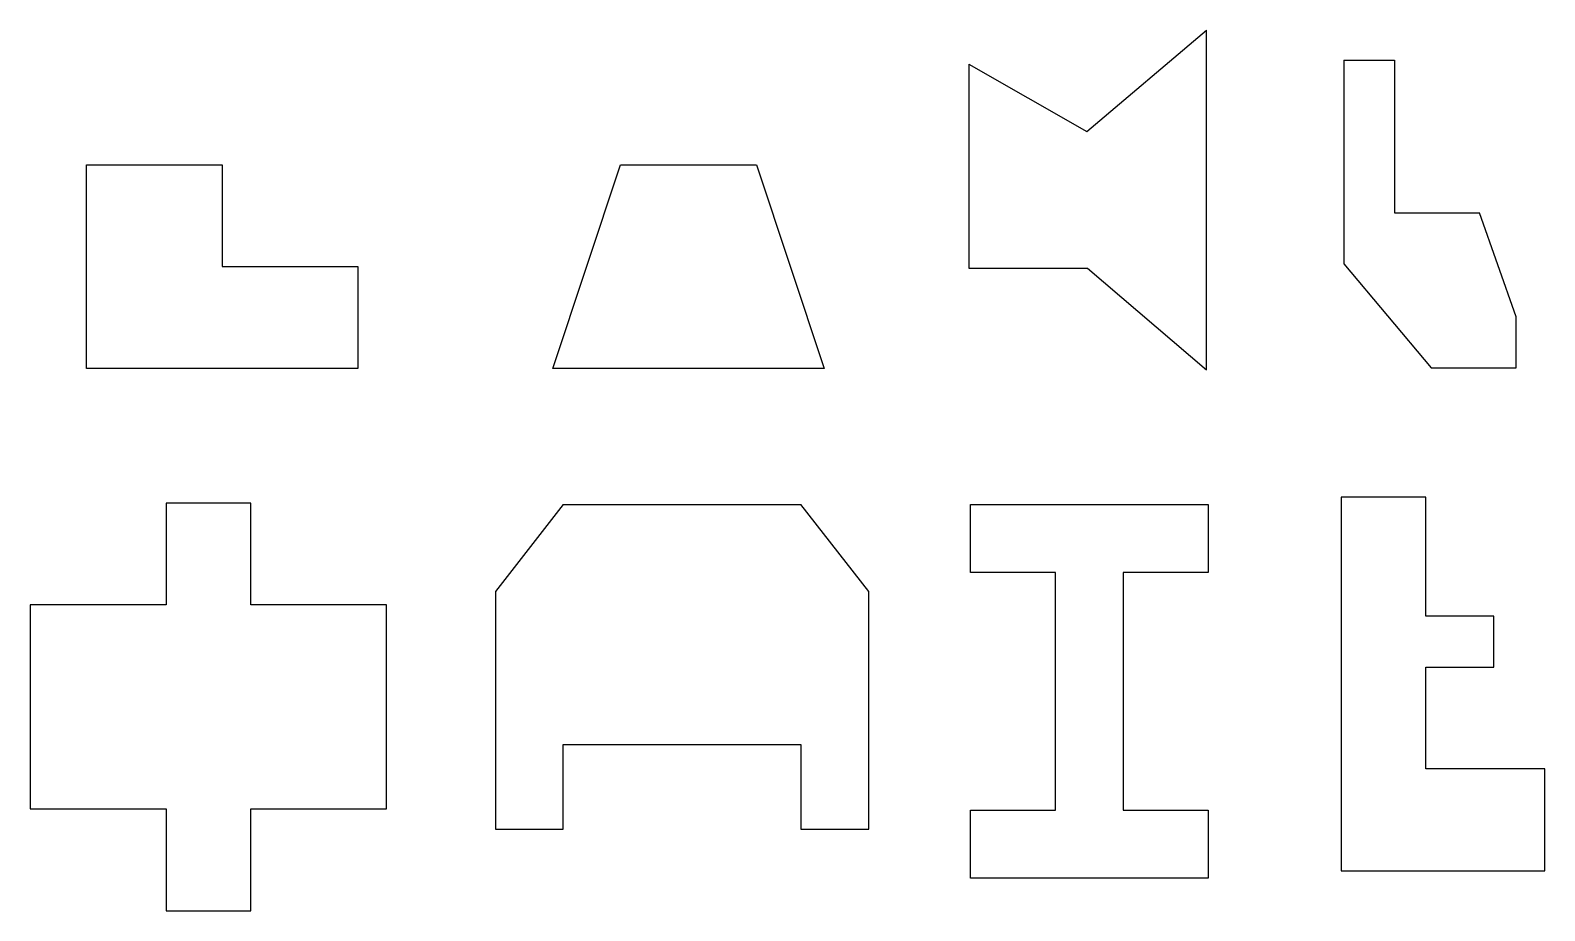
# Model space of a CAD drawing. Header units: millimetres. Extents: x 1443 to 1889, y 1780 to 2040.
import ezdxf

# ---------------------------------------------------------------- set-up
doc = ezdxf.new("R2010")
doc.units = ezdxf.units.MM

msp = doc.modelspace()

# ---------------------------------------------------------------- linework, layer by layer
for p, q in [((1754.29, 2009.74), (1789.54, 2039.56)), ((1789.54, 1939.56), (1789.54, 2039.56)), ((1830, 2030.81), (1845, 2030.81)), ((1830, 2030.81), (1830, 1970.81)), ((1845, 2030.81), (1845, 1985.81)), ((1719.54, 2029.56), (1719.54, 1969.56)), ((1719.54, 2029.56), (1754.29, 2009.74)), ((1459.54, 2000), (1499.54, 2000)), ((1459.54, 1940), (1459.54, 2000)), ((1499.54, 2000), (1499.54, 1970)), ((1596.96, 1940), (1616.96, 2000)), ((1616.96, 2000), (1656.96, 2000)), ((1656.96, 2000), (1676.96, 1940)), ((1845, 1985.81), (1870, 1985.81)), ((1880.84, 1955.23), (1870, 1985.81)), ((1499.54, 1970), (1539.54, 1970)), ((1539.54, 1970), (1539.54, 1940)), ((1719.54, 1969.56), (1754.54, 1969.56)), ((1754.54, 1969.56), (1789.54, 1939.56)), ((1830, 1970.81), (1855.79, 1940.23)), ((1880.79, 1940.23), (1880.84, 1955.23)), ((1539.54, 1940), (1459.54, 1940)), ((1676.96, 1940), (1596.96, 1940)), ((1855.79, 1940.23), (1880.79, 1940.23)), ((1829.22, 1902.11), (1829.22, 1792.11)), ((1854.22, 1902.11), (1829.22, 1902.11)), ((1854.22, 1867.11), (1854.22, 1902.11)), ((1508.02, 1900.37), (1483.02, 1900.37)), ((1483.02, 1900.37), (1483.02, 1870.37)), ((1508.02, 1870.37), (1508.02, 1900.37)), ((1600, 1900), (1580.06, 1874.34)), ((1600, 1900), (1670, 1900)), ((1690.06, 1874.34), (1670, 1900)), ((1720.04, 1899.98), (1790.04, 1899.98)), ((1720.04, 1879.98), (1720.04, 1899.98)), ((1790.04, 1899.98), (1790.04, 1879.98)), ((1745.04, 1879.98), (1720.04, 1879.98)), ((1745.04, 1809.98), (1745.04, 1879.98)), ((1790.04, 1879.98), (1765.04, 1879.98)), ((1765.04, 1879.98), (1765.04, 1809.98)), ((1580.06, 1874.34), (1580.06, 1804.34)), ((1690.06, 1804.34), (1690.06, 1874.34)), ((1443.02, 1870.37), (1443.02, 1810.37)), ((1483.02, 1870.37), (1443.02, 1870.37)), ((1548.02, 1870.37), (1508.02, 1870.37)), ((1548.02, 1810.37), (1548.02, 1870.37)), ((1874.22, 1867.11), (1854.22, 1867.11)), ((1874.22, 1852.11), (1874.22, 1867.11)), ((1854.22, 1822.11), (1854.22, 1852.11)), ((1854.22, 1852.11), (1874.22, 1852.11)), ((1600.06, 1804.34), (1600.06, 1829.34)), ((1600.06, 1829.34), (1670.06, 1829.34)), ((1670.06, 1829.34), (1670.06, 1804.34)), ((1889.22, 1822.11), (1854.22, 1822.11)), ((1889.22, 1792.11), (1889.22, 1822.11)), ((1443.02, 1810.37), (1483.02, 1810.37)), ((1483.02, 1810.37), (1483.02, 1780.37)), ((1508.02, 1780.37), (1508.02, 1810.37)), ((1508.02, 1810.37), (1548.02, 1810.37)), ((1720.04, 1789.98), (1720.04, 1809.98)), ((1720.04, 1809.98), (1745.04, 1809.98)), ((1765.04, 1809.98), (1790.04, 1809.98)), ((1790.04, 1809.98), (1790.04, 1789.98)), ((1580.06, 1804.34), (1600.06, 1804.34)), ((1670.06, 1804.34), (1690.06, 1804.34)), ((1790.04, 1789.98), (1720.04, 1789.98)), ((1829.22, 1792.11), (1889.22, 1792.11)), ((1483.02, 1780.37), (1508.02, 1780.37))]:
    msp.add_line(p, q)

doc.saveas('drawing.dxf')
